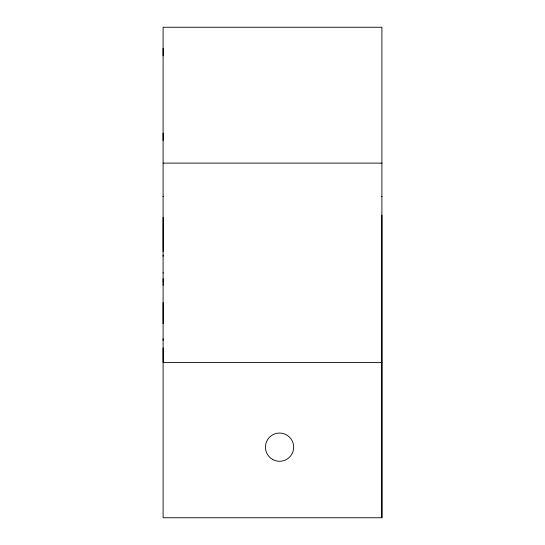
<?xml version="1.0" encoding="UTF-8"?>
<svg xmlns="http://www.w3.org/2000/svg" width="545" height="545" viewBox="0 0 545 545"><rect width="100%" height="100%" fill="white"/><g stroke="black" fill="none" stroke-linecap="round" stroke-linejoin="round"><path stroke-width="0.82" d="M163.112 347.867L163.112 362.486L381.895 362.486M163.112 340.455L163.112 338.786M163.112 323.614L163.112 302.495M163.112 285.212L163.112 283.659M163.112 282.576L163.112 278.679M163.112 273.086L163.112 272.623M163.112 256.245L163.112 255.067M163.112 251.531L163.112 217.441M163.112 196.656L163.112 196.282M163.105 140.501L163.105 133.116M163.112 55.815L163.112 48.423M381.895 517.75L381.895 27.25L163.105 27.25L163.112 517.75L381.895 517.75L381.895 215.152M381.895 196.656L381.895 196.282M163.112 163.112L381.895 163.112M272.5 459.401A14.115 14.115 0 0 0 293.673 447.173A14.115 14.115 0 0 0 272.5 434.951A14.115 14.115 0 0 0 272.5 459.401"/></g></svg>
